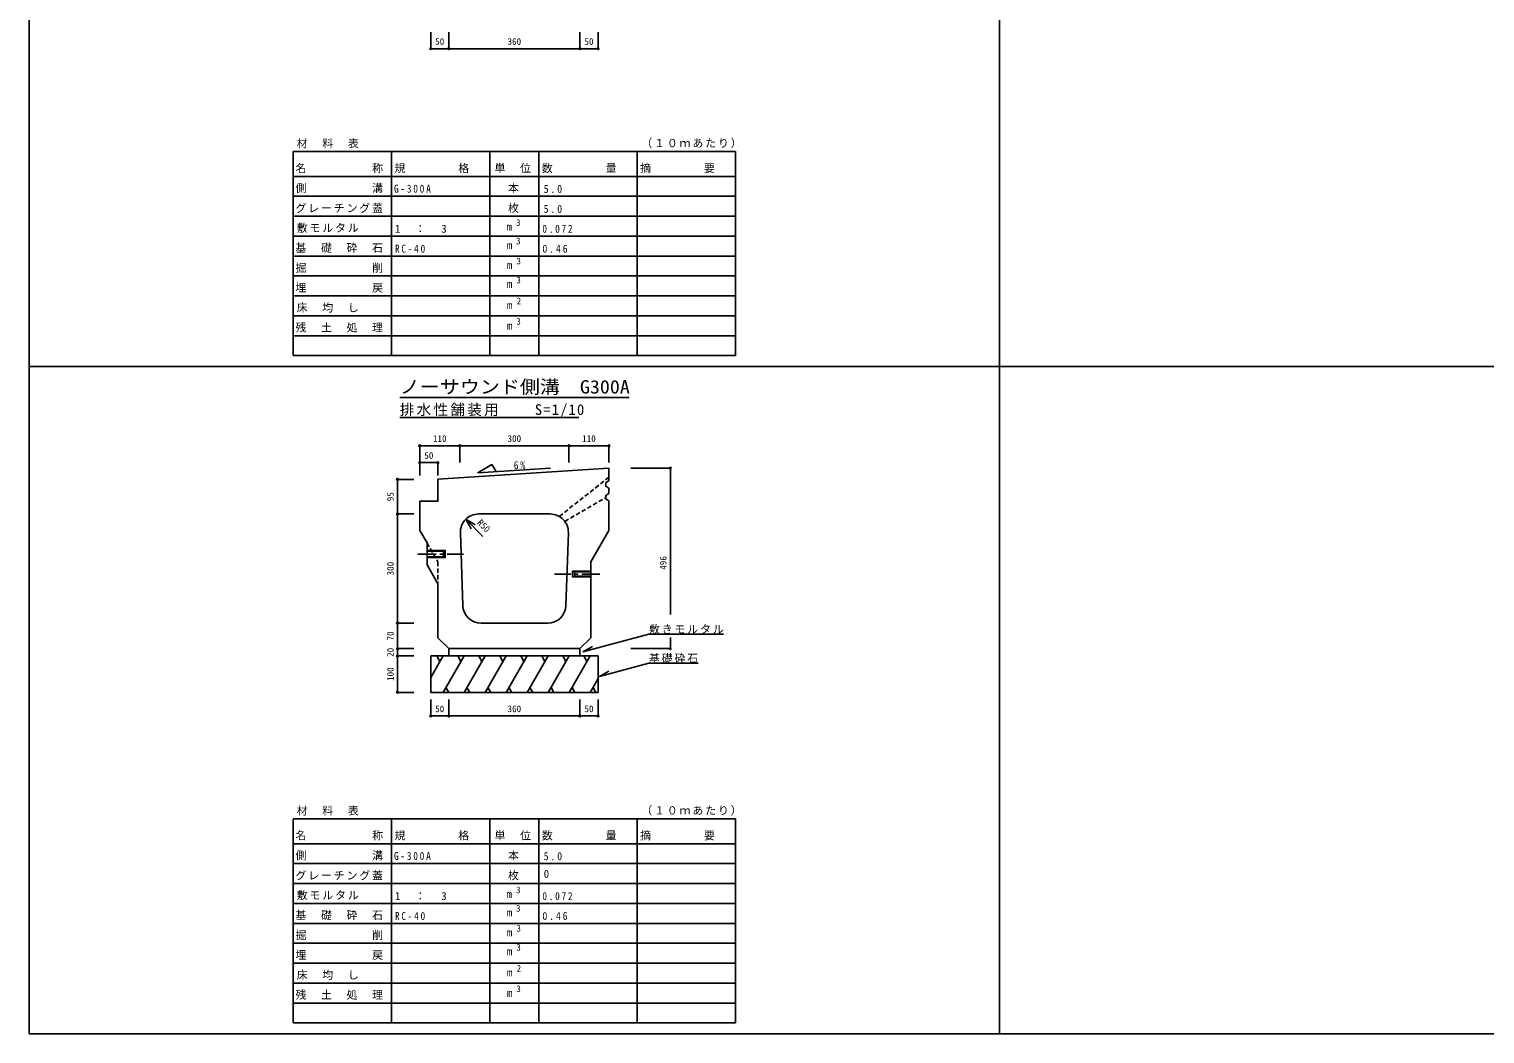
# Model space of a CAD drawing. Units: millimetres at full size, sheet at 1:10. Extents: x -5591 to 2409, y -2765 to 2935.
# Drawn here: x -5591 to -1591, y -2765 to -4 of the extents above; entities that cross this region are included whole.
import ezdxf
from ezdxf.enums import TextEntityAlignment as Align

# ---------------------------------------------------------------- set-up
doc = ezdxf.new("R2010")
doc.units = ezdxf.units.MM
doc.header["$LTSCALE"] = 10
doc.header["$PDMODE"] = 32
doc.header["$PDSIZE"] = 5
doc.linetypes.add('CHAIN1', pattern=[8, 5, -1, 1, -1])
doc.linetypes.add('DASHED1', pattern=[1.8, 1.2, -0.6])
doc.layers.add('0-0_通り芯', color=7, linetype='Continuous')
doc.styles.add('ＭＳ ゴシック', font='')
doc.styles.get('ＭＳ ゴシック').set_extended_font_data('MS Gothic')

msp = doc.modelspace()

# ---------------------------------------------------------------- linework, layer by layer
at = {"layer": '0-0_通り芯', "color": 2}
for p, q in [((-5590.73, 2935.48), (-5590.73, -2764.52)), ((-2924.06, 2935.48), (-2924.06, -2764.52)), ((-5590.73, -2764.52), (2409.27, -2764.52))]:
    msp.add_line(p, q, dxfattribs=at)
at = {"layer": '0-0_通り芯', "color": 4}
for p, q in [((-4487.39, -57.85), (-4487.39, -12.85)), ((-4437.39, -57.85), (-4437.39, -12.85)), ((-4077.39, -57.85), (-4077.39, -12.85)), ((-4027.39, -57.85), (-4027.39, -12.85)), ((-4487.39, -57.85), (-4437.39, -57.85)), ((-4437.39, -57.85), (-4077.39, -57.85)), ((-4077.39, -57.85), (-4027.39, -57.85)), ((-5590.73, -931.19), (2409.27, -931.19)), ((-4517.39, -1148.67), (-4517.39, -1195.17)), ((-4517.39, -1148.67), (-4407.39, -1148.67)), ((-4407.39, -1148.67), (-4107.39, -1148.67)), ((-4407.39, -1148.67), (-4407.39, -1195.17)), ((-4107.39, -1148.67), (-3997.39, -1148.67)), ((-4107.39, -1148.67), (-4107.39, -1195.17)), ((-3997.39, -1148.67), (-3997.39, -1195.17)), ((-4517.39, -1195.17), (-4467.39, -1195.17)), ((-4517.39, -1195.17), (-4517.39, -1230.07)), ((-4467.39, -1195.17), (-4467.39, -1230.07)), ((-3828.86, -1209.99), (-3937.01, -1209.99)), ((-3828.86, -1612.47), (-3828.86, -1209.99)), ((-4578.39, -1336.19), (-4578.39, -1241.19)), ((-4578.39, -1241.19), (-4533.39, -1241.19)), ((-4578.39, -1636.19), (-4578.39, -1336.19)), ((-4578.39, -1336.19), (-4533.39, -1336.19)), ((-4344.05, -1397.84), (-4391.06, -1350.83)), ((-4391.06, -1350.83), (-4376.06, -1376.81)), ((-4391.06, -1350.83), (-4365.07, -1365.83)), ((-4578.39, -1706.19), (-4578.39, -1636.19)), ((-4578.39, -1636.19), (-4533.39, -1636.19)), ((-3828.86, -1706.19), (-3828.86, -1675.8)), ((-4578.39, -1726.19), (-4578.39, -1706.19)), ((-4578.39, -1706.19), (-4533.39, -1706.19)), ((-3828.86, -1706.19), (-3937.01, -1706.19)), ((-4578.39, -1826.19), (-4578.39, -1726.19)), ((-4578.39, -1726.19), (-4533.39, -1726.19)), ((-4578.39, -1826.19), (-4533.39, -1826.19)), ((-4487.39, -1891.19), (-4487.39, -1846.19)), ((-4437.39, -1891.19), (-4437.39, -1846.19)), ((-4077.39, -1891.19), (-4077.39, -1846.19)), ((-4027.39, -1891.19), (-4027.39, -1846.19)), ((-4487.39, -1891.19), (-4437.39, -1891.19)), ((-4437.39, -1891.19), (-4077.39, -1891.19)), ((-4077.39, -1891.19), (-4027.39, -1891.19))]:
    msp.add_line(p, q, dxfattribs=at)
at = {"layer": '0-0_通り芯'}
for p, q in [((-4864.89, -340.31), (-3649.89, -340.31)), ((-4864.89, -340.31), (-4864.89, -463.43)), ((-4594.89, -340.31), (-4594.89, -463.43)), ((-4324.89, -340.31), (-4324.89, -463.43)), ((-4189.89, -340.31), (-4189.89, -463.43)), ((-3919.89, -340.31), (-3919.89, -463.43)), ((-3649.89, -340.31), (-3649.89, -463.43)), ((-4864.89, -408.71), (-3649.89, -408.71)), ((-4864.89, -463.43), (-3649.89, -463.43)), ((-4864.89, -463.43), (-4864.89, -901.19)), ((-4594.89, -463.43), (-4594.89, -901.19)), ((-4324.89, -463.43), (-4324.89, -901.19)), ((-4189.89, -463.43), (-4189.89, -901.19)), ((-3919.89, -463.43), (-3919.89, -901.19)), ((-3649.89, -463.43), (-3649.89, -901.19)), ((-4864.89, -518.15), (-3649.89, -518.15)), ((-4864.89, -572.87), (-3649.89, -572.87)), ((-4864.89, -627.59), (-3649.89, -627.59)), ((-4864.89, -682.31), (-3649.89, -682.31)), ((-4864.89, -737.03), (-3649.89, -737.03)), ((-4864.89, -791.75), (-3649.89, -791.75)), ((-4864.89, -846.47), (-3649.89, -846.47)), ((-4864.89, -901.19), (-3649.89, -901.19)), ((-4779.39, -901.19), (-3870.39, -901.19)), ((-4572.39, -1016.19), (-3942.39, -1016.19)), ((-4572.39, -1071.19), (-4079.89, -1071.19)), ((-3887.62, -1666.41), (-4069.13, -1715.04)), ((-3887.62, -1666.41), (-3682.62, -1666.41)), ((-4437.39, -1726.19), (-4437.39, -1706.19)), ((-4077.39, -1726.19), (-4077.39, -1706.19)), ((-4069.13, -1715.04), (-4043.15, -1700.04)), ((-4453.34, -1726.19), (-4487.39, -1785.16)), ((-4027.39, -1726.19), (-4487.39, -1726.19)), ((-4470.65, -1726.19), (-4462, -1741.17)), ((-4395.61, -1726.19), (-4453.34, -1826.19)), ((-4412.91, -1726.19), (-4404.26, -1741.17)), ((-4337.87, -1726.19), (-4395.61, -1826.19)), ((-4355.18, -1726.19), (-4346.53, -1741.17)), ((-4280.14, -1726.19), (-4337.87, -1826.19)), ((-4297.44, -1726.19), (-4288.79, -1741.17)), ((-4222.4, -1726.19), (-4280.14, -1826.19)), ((-4239.71, -1726.19), (-4231.06, -1741.17)), ((-4164.67, -1726.19), (-4222.4, -1826.19)), ((-4181.97, -1726.19), (-4173.32, -1741.17)), ((-4106.93, -1726.19), (-4164.67, -1826.19)), ((-4124.24, -1726.19), (-4115.59, -1741.17)), ((-4049.2, -1726.19), (-4106.93, -1826.19)), ((-4066.5, -1726.19), (-4057.85, -1741.17)), ((-3887.62, -1746.21), (-3752.62, -1746.21)), ((-4027.39, -1788.42), (-4049.2, -1826.19)), ((-4445.42, -1812.47), (-4437.5, -1826.19)), ((-4387.69, -1812.47), (-4379.77, -1826.19)), ((-4329.95, -1812.47), (-4322.03, -1826.19)), ((-4272.22, -1812.47), (-4264.3, -1826.19)), ((-4214.48, -1812.47), (-4206.56, -1826.19)), ((-4156.75, -1812.47), (-4148.83, -1826.19)), ((-4099.01, -1812.47), (-4091.09, -1826.19)), ((-4041.28, -1812.47), (-4033.36, -1826.19)), ((-4864.89, -2173.64), (-3649.89, -2173.64)), ((-4864.89, -2173.64), (-4864.89, -2296.76)), ((-4594.89, -2173.64), (-4594.89, -2296.76)), ((-4324.89, -2173.64), (-4324.89, -2296.76)), ((-4189.89, -2173.64), (-4189.89, -2296.76)), ((-3919.89, -2173.64), (-3919.89, -2296.76)), ((-3649.89, -2173.64), (-3649.89, -2296.76)), ((-4864.89, -2242.04), (-3649.89, -2242.04)), ((-4864.89, -2296.76), (-3649.89, -2296.76)), ((-4864.89, -2296.76), (-4864.89, -2734.52)), ((-4594.89, -2296.76), (-4594.89, -2734.52)), ((-4324.89, -2296.76), (-4324.89, -2734.52)), ((-4189.89, -2296.76), (-4189.89, -2734.52)), ((-3919.89, -2296.76), (-3919.89, -2734.52)), ((-3649.89, -2296.76), (-3649.89, -2734.52)), ((-4864.89, -2351.48), (-3649.89, -2351.48)), ((-4864.89, -2406.2), (-3649.89, -2406.2)), ((-4864.89, -2460.92), (-3649.89, -2460.92)), ((-4864.89, -2515.64), (-3649.89, -2515.64)), ((-4864.89, -2570.36), (-3649.89, -2570.36)), ((-4864.89, -2625.08), (-3649.89, -2625.08)), ((-4864.89, -2679.8), (-3649.89, -2679.8)), ((-4864.89, -2734.52), (-3649.89, -2734.52)), ((-4779.39, -2734.52), (-3870.39, -2734.52))]:
    msp.add_line(p, q, dxfattribs=at)
at = {"layer": '0-0_通り芯', "color": 3}
for p, q in [((-4467.39, -1240.19), (-3997.39, -1209.99)), ((-3997.39, -1209.99), (-3997.39, -1244.99)), ((-3997.39, -1264.99), (-3997.39, -1279.99)), ((-3997.39, -1264.99), (-3997.39, -1279.99)), ((-3997.39, -1299.99), (-3997.39, -1381.19)), ((-4355.7, -1336.19), (-4159.09, -1336.19)), ((-4405.67, -1387.85), (-4399.01, -1587.85)), ((-4115.78, -1587.85), (-4109.12, -1387.85)), ((-3997.39, -1381.19), (-4047.39, -1467.79)), ((-4047.39, -1676.19), (-4047.39, -1467.79)), ((-4467.39, -1527.79), (-4467.39, -1676.19)), ((-4349.03, -1636.19), (-4165.76, -1636.19)), ((-4437.39, -1706.19), (-4467.39, -1676.19)), ((-4077.39, -1706.19), (-4047.39, -1676.19)), ((-4077.39, -1706.19), (-4437.39, -1706.19))]:
    msp.add_line(p, q, dxfattribs=at)
at = {"layer": '0-0_通り芯', "color": 3, "linetype": 'DASHED1'}
for p, q in [((-4134.04, -1342.91), (-3997.39, -1235.11)), ((-4118.81, -1356.56), (-4006.39, -1291.31))]:
    msp.add_line(p, q, dxfattribs=at)
at = {"layer": '0-0_通り芯', "linetype": 'CHAIN1'}
for p, q in [((-4522.39, -1446.19), (-4397.39, -1446.19)), ((-4022.39, -1501.19), (-4147.39, -1501.19))]:
    msp.add_line(p, q, dxfattribs=at)
at = {"layer": '0-0_通り芯'}
for points in [[(-4158.09, -1210.17), (-4357.67, -1222.99), (-4319.04, -1200.46), (-4307.78, -1219.78)], [(-4497.39, -1436.19), (-4447.39, -1436.19), (-4447.39, -1456.19), (-4497.39, -1456.19)], [(-4497.39, -1454.19), (-4452.39, -1454.19), (-4452.39, -1438.19), (-4497.39, -1438.19)], [(-4047.39, -1493.19), (-4097.39, -1493.19), (-4097.39, -1509.19), (-4047.39, -1509.19)], [(-4047.39, -1507.19), (-4092.39, -1507.19), (-4092.39, -1495.19), (-4047.39, -1495.19)], [(-4027.39, -1726.19), (-4027.39, -1826.19), (-4487.39, -1826.19), (-4487.39, -1726.19)], [(-3887.62, -1746.21), (-4023.5, -1782.62), (-3997.52, -1767.62)]]:
    msp.add_lwpolyline(points, dxfattribs=at)
at = {"layer": '0-0_通り芯', "color": 3}
for points in [[(-4517.39, -1301.19), (-4467.39, -1301.19), (-4467.39, -1240.19)], [(-3997.39, -1244.99), (-4006.39, -1249.99), (-4006.39, -1259.99), (-3997.39, -1264.99)], [(-3997.39, -1279.99), (-4006.39, -1284.99), (-4006.39, -1294.99), (-3997.39, -1299.99)], [(-4517.39, -1301.19), (-4517.39, -1381.19), (-4497.39, -1415.83)], [(-4497.39, -1415.83), (-4497.39, -1475.83), (-4467.39, -1527.79)]]:
    msp.add_lwpolyline(points, dxfattribs=at)
at = {"layer": '0-0_通り芯', "color": 3, "linetype": 'DASHED1'}
msp.add_lwpolyline([(-4497.39, -1415.83), (-4467.39, -1467.79), (-4467.39, -1527.79)], dxfattribs=at)
at = {"layer": '0-0_通り芯', "color": 3}
for centre, start, end in [((-4355.7, -1386.19), 90, 181.90916), ((-4159.09, -1386.19), 358.09085, 90), ((-4349.03, -1586.19), 181.90916, 270), ((-4165.76, -1586.19), 270, 358.09085)]:
    msp.add_arc(centre, 50, start, end, dxfattribs=at)
at = {"layer": '0-0_通り芯', "color": 4}
for p in [(-4487.39, -57.85), (-4437.39, -57.85), (-4077.39, -57.85), (-4027.39, -57.85), (-4517.39, -1148.67), (-4407.39, -1148.67), (-4107.39, -1148.67), (-3997.39, -1148.67), (-4517.39, -1195.17), (-4467.39, -1195.17), (-4578.39, -1241.19), (-3828.86, -1209.99), (-4578.39, -1336.19), (-4578.39, -1636.19), (-4578.39, -1706.19), (-3828.86, -1706.19), (-4578.39, -1726.19), (-4578.39, -1826.19), (-4487.39, -1891.19), (-4437.39, -1891.19), (-4077.39, -1891.19), (-4027.39, -1891.19)]:
    msp.add_point(p, dxfattribs=at)

# ---------------------------------------------------------------- texts
at = {"layer": '0-0_通り芯', "color": 4, "style": 'ＭＳ ゴシック'}
for s, p in [('50', (-4474.89, -52.85)), ('360', (-4276.14, -52.85)), ('50', (-4064.89, -52.85)), ('3', (-4252.87, -550.25)), ('3', (-4252.87, -600.86)), ('3', (-4251.7, -655.92)), ('3', (-4251.97, -708.18)), ('2', (-4251.07, -765.71)), ('3', (-4251.97, -821.79)), ('110', (-4481.14, -1143.67)), ('300', (-4276.14, -1143.67)), ('110', (-4071.14, -1143.67)), ('50', (-4504.89, -1190.17)), ('50', (-4474.89, -1886.19)), ('360', (-4276.14, -1886.19)), ('50', (-4064.89, -1886.19)), ('3', (-4252.87, -2383.58)), ('3', (-4252.87, -2434.2)), ('3', (-4251.7, -2489.26)), ('3', (-4251.97, -2541.51)), ('2', (-4251.07, -2599.04)), ('3', (-4251.97, -2655.13))]:
    msp.add_text(s, height=18.33, dxfattribs=at).set_placement(p, align=Align.BOTTOM_LEFT)
at = {"layer": '0-0_通り芯', "style": 'ＭＳ ゴシック'}
for s, p in [('m', (-4278.97, -564.61)), ('m', (-4278.07, -615.23)), ('m', (-4278.07, -669.95)), ('m', (-4278.07, -721.93)), ('m', (-4277.98, -780.07)), ('m', (-4277.8, -836.16)), ('0', (-4176.89, -2342.54)), ('m', (-4278.97, -2397.94)), ('m', (-4278.07, -2448.56)), ('m', (-4278.07, -2503.28)), ('m', (-4278.07, -2555.26)), ('m', (-4277.98, -2613.4)), ('m', (-4277.8, -2669.49))]:
    msp.add_text(s, height=21.99, dxfattribs=at).set_placement(p, align=Align.BOTTOM_LEFT)
at = {"layer": '0-0_通り芯', "color": 3, "style": 'ＭＳ ゴシック', "width": 1.1}
msp.add_text('ノーサウンド側溝\u3000G300A', height=36.66, dxfattribs=at).set_placement((-4572.39, -1016.19), align=Align.BOTTOM_LEFT)
at = {"layer": '0-0_通り芯', "color": 4, "style": 'ＭＳ ゴシック'}
for s, rotation, p in [('95', 90, (-4583.39, -1301.19)), ('R50', 315, (-4365.07, -1365.83)), ('300', 90, (-4583.39, -1504.94)), ('496', 90, (-3833.86, -1489.34)), ('70', 90, (-4583.39, -1683.69)), ('20', 90, (-4583.39, -1728.69)), ('100', 90, (-4583.39, -1794.94))]:
    msp.add_text(s, height=18.33, rotation=rotation, dxfattribs=at).set_placement(p, align=Align.BOTTOM_LEFT)
at = {"layer": '0-0_通り芯', "attachment_point": 7, "style": 'ＭＳ ゴシック'}
for s, insert, char_height in [('\\T1.17;材\u3000料\u3000表', (-4855.39, -331.37), 21.99), ('\\T1.17;（１０ｍあたり）', (-3908.64, -331.37), 21.99), ('\\T1.17;名\u3000\u3000\u3000\u3000\u3000称', (-4858.89, -399.77), 21.99), ('\\T1.17;規\u3000\u3000\u3000\u3000格', (-4587.14, -399.77), 21.99), ('\\T1.17;単\u3000位', (-4311.89, -399.77), 21.99), ('\\T1.17;数\u3000\u3000\u3000\u3000量', (-4182.14, -399.77), 21.99), ('\\T1.17;摘\u3000\u3000\u3000\u3000要', (-3912.14, -399.77), 21.99), ('\\T1.17;側\u3000\u3000\u3000\u3000\u3000溝', (-4858.89, -454.49), 21.99), ('\\T1.39;\\W0.85;G-300A', (-4588.14, -453.7), 21.99), ('\\T1.17;\u3000本', (-4310.14, -454.49), 21.99), ('\\T1.38;\\W0.9;5.0', (-4176.89, -454.49), 21.99), ('\\T1.17;グレーチング蓋', (-4858.89, -509.21), 21.99), ('\\T1.17;\u3000枚', (-4310.14, -509.21), 21.99), ('\\T1.38;\\W0.9;5.0', (-4176.89, -509.21), 21.99), ('\\T1.17;敷モルタル', (-4855.39, -563.93), 21.99), ('\\T1.21;1\u3000：\u30003', (-4585.39, -563.93), 21.99), ('\\T1.38;\\W0.85;0.072', (-4180.39, -563.93), 21.99), ('\\T1.17;基\u3000礎\u3000砕\u3000石', (-4858.89, -618.65), 21.99), ('\\T1.38;\\W0.85;RC-40', (-4585.39, -618.65), 21.99), ('\\T1.38;\\W0.9;0.46', (-4180.39, -618.65), 21.99), ('\\T1.17;掘\u3000\u3000\u3000\u3000\u3000削', (-4858.89, -673.37), 21.99), ('\\T1.17;埋\u3000\u3000\u3000\u3000\u3000戻', (-4858.89, -728.09), 21.99), ('\\T1.17;床\u3000均\u3000し', (-4855.39, -782.81), 21.99), ('\\T1.17;残\u3000土\u3000処\u3000理', (-4858.89, -837.53), 21.99), ('\\T1.16;排水性舗装用\u3000\u3000S=1/10', (-4572.39, -1071.19), 29.33), ('\\T1.17;敷きモルタル', (-3887.62, -1666.41), 21.99), ('\\T1.17;基礎砕石', (-3887.62, -1746.21), 21.99), ('\\T1.17;材\u3000料\u3000表', (-4855.39, -2164.7), 21.99), ('\\T1.17;（１０ｍあたり）', (-3908.64, -2164.7), 21.99), ('\\T1.17;名\u3000\u3000\u3000\u3000\u3000称', (-4858.89, -2233.1), 21.99), ('\\T1.17;規\u3000\u3000\u3000\u3000格', (-4587.14, -2233.1), 21.99), ('\\T1.17;単\u3000位', (-4311.89, -2233.1), 21.99), ('\\T1.17;数\u3000\u3000\u3000\u3000量', (-4182.14, -2233.1), 21.99), ('\\T1.17;摘\u3000\u3000\u3000\u3000要', (-3912.14, -2233.1), 21.99), ('\\T1.17;側\u3000\u3000\u3000\u3000\u3000溝', (-4858.89, -2287.82), 21.99), ('\\T1.39;\\W0.85;G-300A', (-4588.14, -2287.03), 21.99), ('\\T1.17;\u3000本', (-4310.14, -2287.82), 21.99), ('\\T1.38;\\W0.9;5.0', (-4176.89, -2287.82), 21.99), ('\\T1.17;グレーチング蓋', (-4858.89, -2342.54), 21.99), ('\\T1.17;\u3000枚', (-4310.14, -2342.54), 21.99), ('\\T1.17;敷モルタル', (-4855.39, -2397.26), 21.99), ('\\T1.21;1\u3000：\u30003', (-4585.39, -2397.26), 21.99), ('\\T1.38;\\W0.85;0.072', (-4180.39, -2397.26), 21.99), ('\\T1.17;基\u3000礎\u3000砕\u3000石', (-4858.89, -2451.98), 21.99), ('\\T1.38;\\W0.85;RC-40', (-4585.39, -2451.98), 21.99), ('\\T1.38;\\W0.9;0.46', (-4180.39, -2451.98), 21.99), ('\\T1.17;掘\u3000\u3000\u3000\u3000\u3000削', (-4858.89, -2506.7), 21.99), ('\\T1.17;埋\u3000\u3000\u3000\u3000\u3000戻', (-4858.89, -2561.42), 21.99), ('\\T1.17;床\u3000均\u3000し', (-4855.39, -2616.14), 21.99), ('\\T1.17;残\u3000土\u3000処\u3000理', (-4858.89, -2670.86), 21.99)]:
    msp.add_mtext(s, dxfattribs=dict(at, insert=insert, char_height=char_height))
at = {"layer": '0-0_通り芯', "insert": (-4259.13, -1213.42), "char_height": 21.99, "attachment_point": 7, "rotation": 1.014, "style": 'ＭＳ ゴシック'}
msp.add_mtext('\\T1.36;\\W0.9;6%', dxfattribs=at)

doc.saveas('drawing.dxf')
